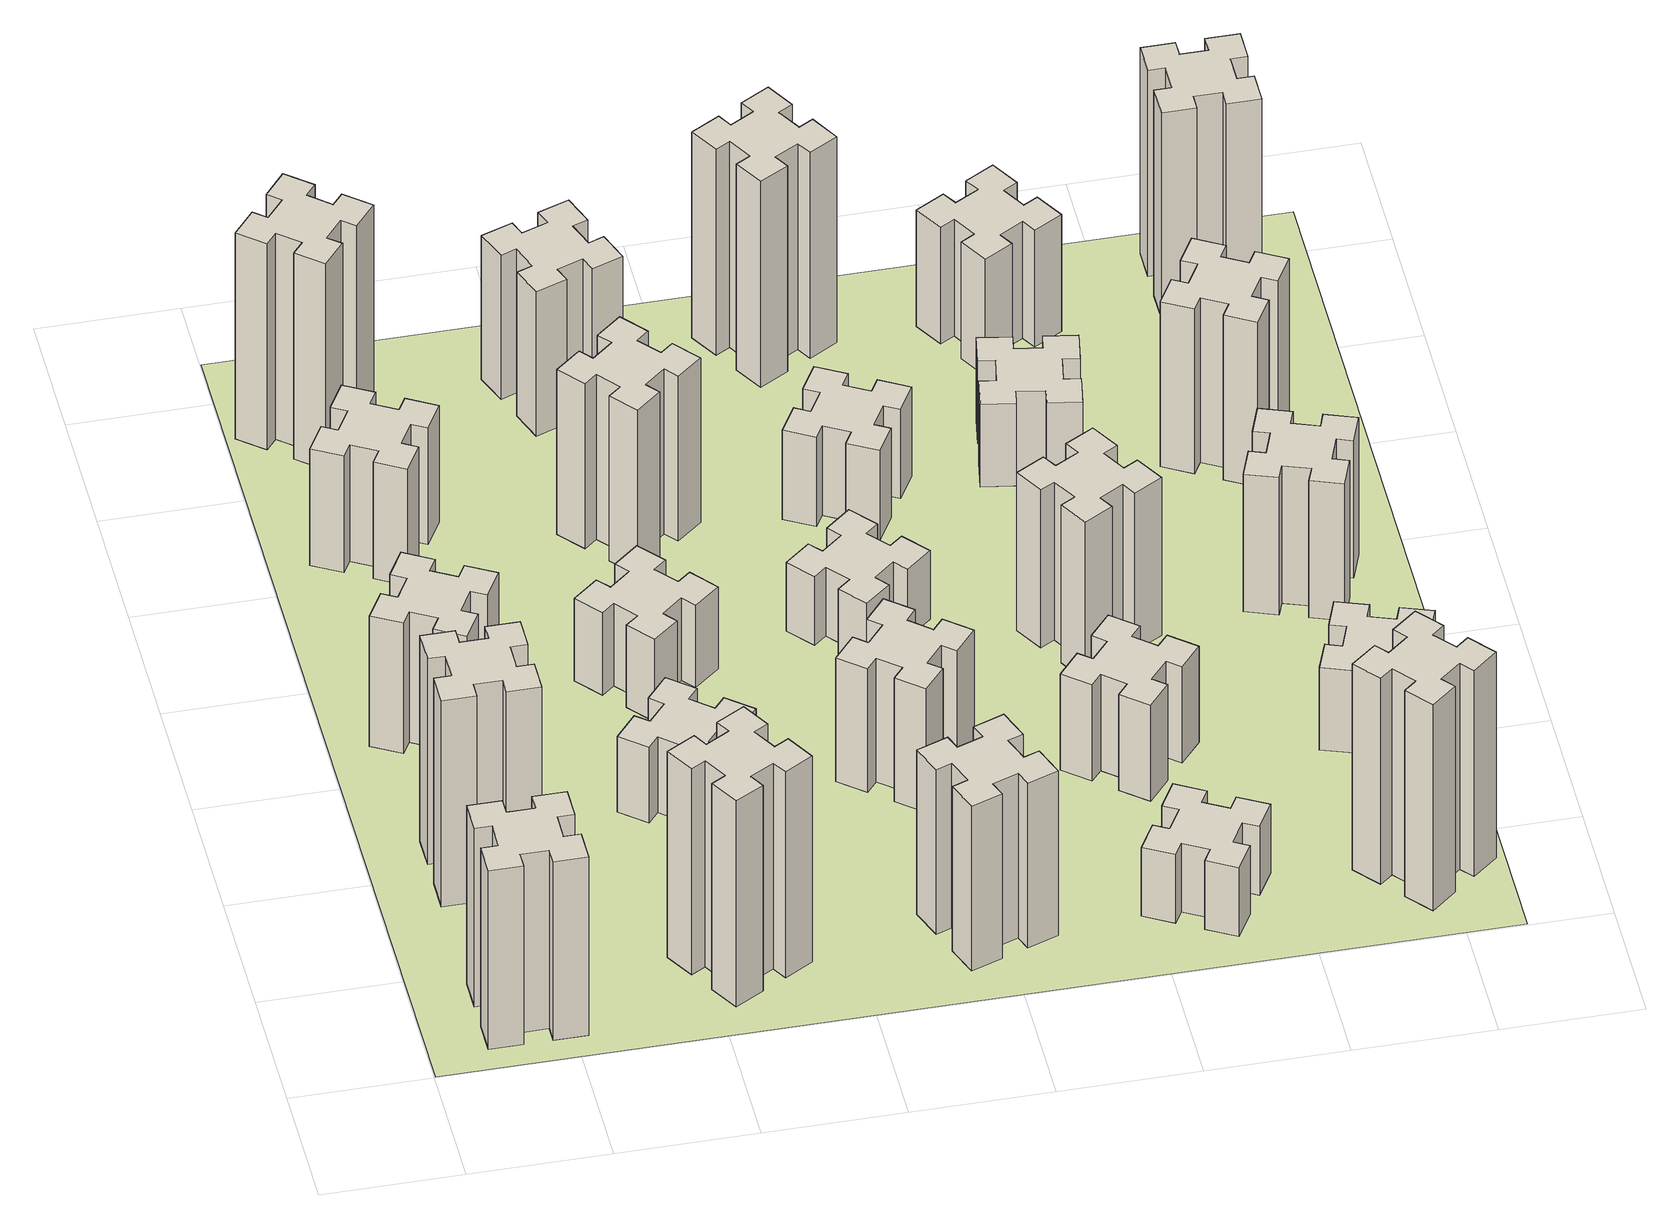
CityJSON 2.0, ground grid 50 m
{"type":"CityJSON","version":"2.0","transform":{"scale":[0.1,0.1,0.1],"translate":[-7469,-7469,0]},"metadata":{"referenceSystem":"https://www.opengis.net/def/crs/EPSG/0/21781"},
"CityObjects":{
"building1":{"type":"Building","attributes":{"class":"1000","function":"1000","usage":"1000","yearOfConstruction":2016,"roofType":"1000","measuredHeight":78,"storeysAboveGround":30,"storeysBelowGround":0},"geometry":[{"type":"Solid","lod":"1","boundaries":[[[[0,1,2,3,4,5,6,7,8,9,10,11,12,13,14,15,16,17,18,19]],[[17,16,20,21]],[[16,15,22,20]],[[15,14,23,22]],[[14,13,24,23]],[[13,12,25,24]],[[12,11,26,25]],[[11,10,27,26]],[[10,9,28,27]],[[9,8,29,28]],[[8,7,30,29]],[[7,6,31,30]],[[6,5,32,31]],[[5,4,33,32]],[[4,3,34,33]],[[3,2,35,34]],[[2,1,36,35]],[[1,0,37,36]],[[0,19,38,37]],[[19,18,39,38]],[[18,17,21,39]],[[24,25,26,27,28,29,30,31,32,33,34,35,36,37,38,39,21,20,22,23]]]]}]},
"building2":{"type":"Building","attributes":{"class":"1000","function":"1000","usage":"1000","yearOfConstruction":2016,"roofType":"1000","measuredHeight":90,"storeysAboveGround":30,"storeysBelowGround":0},"geometry":[{"type":"Solid","lod":"1","boundaries":[[[[40,41,42,43,44,45,46,47,48,49,50,51,52,53,54,55,56,57,58,59]],[[57,56,60,61]],[[56,55,62,60]],[[55,54,63,62]],[[54,53,64,63]],[[53,52,65,64]],[[52,51,66,65]],[[51,50,67,66]],[[50,49,68,67]],[[49,48,69,68]],[[48,47,70,69]],[[47,46,71,70]],[[46,45,72,71]],[[45,44,73,72]],[[44,43,74,73]],[[43,42,75,74]],[[42,41,76,75]],[[41,40,77,76]],[[40,59,78,77]],[[59,58,79,78]],[[58,57,61,79]],[[64,65,66,67,68,69,70,71,72,73,74,75,76,77,78,79,61,60,62,63]]]]}]},
"building3":{"type":"Building","attributes":{"class":"1000","function":"1000","usage":"1000","yearOfConstruction":2016,"roofType":"1000","measuredHeight":57,"storeysAboveGround":30,"storeysBelowGround":0},"geometry":[{"type":"Solid","lod":"1","boundaries":[[[[80,81,82,83,84,85,86,87,88,89,90,91,92,93,94,95,96,97,98,99]],[[97,96,100,101]],[[96,95,102,100]],[[95,94,103,102]],[[94,93,104,103]],[[93,92,105,104]],[[92,91,106,105]],[[91,90,107,106]],[[90,89,108,107]],[[89,88,109,108]],[[88,87,110,109]],[[87,86,111,110]],[[86,85,112,111]],[[85,84,113,112]],[[84,83,114,113]],[[83,82,115,114]],[[82,81,116,115]],[[81,80,117,116]],[[80,99,118,117]],[[99,98,119,118]],[[98,97,101,119]],[[104,105,106,107,108,109,110,111,112,113,114,115,116,117,118,119,101,100,102,103]]]]}]},
"building4":{"type":"Building","attributes":{"class":"1000","function":"1000","usage":"1000","yearOfConstruction":2016,"roofType":"1000","measuredHeight":51,"storeysAboveGround":30,"storeysBelowGround":0},"geometry":[{"type":"Solid","lod":"1","boundaries":[[[[120,121,122,123,124,125,126,127,128,129,130,131,132,133,134,135,136,137,138,139]],[[137,136,140,141]],[[136,135,142,140]],[[135,134,143,142]],[[134,133,144,143]],[[133,132,145,144]],[[132,131,146,145]],[[131,130,147,146]],[[130,129,148,147]],[[129,128,149,148]],[[128,127,150,149]],[[127,126,151,150]],[[126,125,152,151]],[[125,124,153,152]],[[124,123,154,153]],[[123,122,155,154]],[[122,121,156,155]],[[121,120,157,156]],[[120,139,158,157]],[[139,138,159,158]],[[138,137,141,159]],[[144,145,146,147,148,149,150,151,152,153,154,155,156,157,158,159,141,140,142,143]]]]}]},
"building5":{"type":"Building","attributes":{"class":"1000","function":"1000","usage":"1000","yearOfConstruction":2016,"roofType":"1000","measuredHeight":90,"storeysAboveGround":30,"storeysBelowGround":0},"geometry":[{"type":"Solid","lod":"1","boundaries":[[[[160,161,162,163,164,165,166,167,168,169,170,171,172,173,174,175,176,177,178,179]],[[177,176,180,181]],[[176,175,182,180]],[[175,174,183,182]],[[174,173,184,183]],[[173,172,185,184]],[[172,171,186,185]],[[171,170,187,186]],[[170,169,188,187]],[[169,168,189,188]],[[168,167,190,189]],[[167,166,191,190]],[[166,165,192,191]],[[165,164,193,192]],[[164,163,194,193]],[[163,162,195,194]],[[162,161,196,195]],[[161,160,197,196]],[[160,179,198,197]],[[179,178,199,198]],[[178,177,181,199]],[[184,185,186,187,188,189,190,191,192,193,194,195,196,197,198,199,181,180,182,183]]]]}]},
"building6":{"type":"Building","attributes":{"class":"1000","function":"1000","usage":"1000","yearOfConstruction":2016,"roofType":"1000","measuredHeight":90,"storeysAboveGround":30,"storeysBelowGround":0},"geometry":[{"type":"Solid","lod":"1","boundaries":[[[[200,201,202,203,204,205,206,207,208,209,210,211,212,213,214,215,216,217,218,219]],[[217,216,220,221]],[[216,215,222,220]],[[215,214,223,222]],[[214,213,224,223]],[[213,212,225,224]],[[212,211,226,225]],[[211,210,227,226]],[[210,209,228,227]],[[209,208,229,228]],[[208,207,230,229]],[[207,206,231,230]],[[206,205,232,231]],[[205,204,233,232]],[[204,203,234,233]],[[203,202,235,234]],[[202,201,236,235]],[[201,200,237,236]],[[200,219,238,237]],[[219,218,239,238]],[[218,217,221,239]],[[224,225,226,227,228,229,230,231,232,233,234,235,236,237,238,239,221,220,222,223]]]]}]},
"building7":{"type":"Building","attributes":{"class":"1000","function":"1000","usage":"1000","yearOfConstruction":2016,"roofType":"1000","measuredHeight":33,"storeysAboveGround":30,"storeysBelowGround":0},"geometry":[{"type":"Solid","lod":"1","boundaries":[[[[240,241,242,243,244,245,246,247,248,249,250,251,252,253,254,255,256,257,258,259]],[[257,256,260,261]],[[256,255,262,260]],[[255,254,263,262]],[[254,253,264,263]],[[253,252,265,264]],[[252,251,266,265]],[[251,250,267,266]],[[250,249,268,267]],[[249,248,269,268]],[[248,247,270,269]],[[247,246,271,270]],[[246,245,272,271]],[[245,244,273,272]],[[244,243,274,273]],[[243,242,275,274]],[[242,241,276,275]],[[241,240,277,276]],[[240,259,278,277]],[[259,258,279,278]],[[258,257,261,279]],[[264,265,266,267,268,269,270,271,272,273,274,275,276,277,278,279,261,260,262,263]]]]}]},
"building8":{"type":"Building","attributes":{"class":"1000","function":"1000","usage":"1000","yearOfConstruction":2016,"roofType":"1000","measuredHeight":36,"storeysAboveGround":30,"storeysBelowGround":0},"geometry":[{"type":"Solid","lod":"1","boundaries":[[[[280,281,282,283,284,285,286,287,288,289,290,291,292,293,294,295,296,297,298,299]],[[297,296,300,301]],[[296,295,302,300]],[[295,294,303,302]],[[294,293,304,303]],[[293,292,305,304]],[[292,291,306,305]],[[291,290,307,306]],[[290,289,308,307]],[[289,288,309,308]],[[288,287,310,309]],[[287,286,311,310]],[[286,285,312,311]],[[285,284,313,312]],[[284,283,314,313]],[[283,282,315,314]],[[282,281,316,315]],[[281,280,317,316]],[[280,299,318,317]],[[299,298,319,318]],[[298,297,301,319]],[[304,305,306,307,308,309,310,311,312,313,314,315,316,317,318,319,301,300,302,303]]]]}]},
"building9":{"type":"Building","attributes":{"class":"1000","function":"1000","usage":"1000","yearOfConstruction":2016,"roofType":"1000","measuredHeight":72,"storeysAboveGround":30,"storeysBelowGround":0},"geometry":[{"type":"Solid","lod":"1","boundaries":[[[[320,321,322,323,324,325,326,327,328,329,330,331,332,333,334,335,336,337,338,339]],[[337,336,340,341]],[[336,335,342,340]],[[335,334,343,342]],[[334,333,344,343]],[[333,332,345,344]],[[332,331,346,345]],[[331,330,347,346]],[[330,329,348,347]],[[329,328,349,348]],[[328,327,350,349]],[[327,326,351,350]],[[326,325,352,351]],[[325,324,353,352]],[[324,323,354,353]],[[323,322,355,354]],[[322,321,356,355]],[[321,320,357,356]],[[320,339,358,357]],[[339,338,359,358]],[[338,337,341,359]],[[344,345,346,347,348,349,350,351,352,353,354,355,356,357,358,359,341,340,342,343]]]]}]},
"building10":{"type":"Building","attributes":{"class":"1000","function":"1000","usage":"1000","yearOfConstruction":2016,"roofType":"1000","measuredHeight":72,"storeysAboveGround":30,"storeysBelowGround":0},"geometry":[{"type":"Solid","lod":"1","boundaries":[[[[360,361,362,363,364,365,366,367,368,369,370,371,372,373,374,375,376,377,378,379]],[[377,376,380,381]],[[376,375,382,380]],[[375,374,383,382]],[[374,373,384,383]],[[373,372,385,384]],[[372,371,386,385]],[[371,370,387,386]],[[370,369,388,387]],[[369,368,389,388]],[[368,367,390,389]],[[367,366,391,390]],[[366,365,392,391]],[[365,364,393,392]],[[364,363,394,393]],[[363,362,395,394]],[[362,361,396,395]],[[361,360,397,396]],[[360,379,398,397]],[[379,378,399,398]],[[378,377,381,399]],[[384,385,386,387,388,389,390,391,392,393,394,395,396,397,398,399,381,380,382,383]]]]}]},
"building11":{"type":"Building","attributes":{"class":"1000","function":"1000","usage":"1000","yearOfConstruction":2016,"roofType":"1000","measuredHeight":63,"storeysAboveGround":30,"storeysBelowGround":0},"geometry":[{"type":"Solid","lod":"1","boundaries":[[[[400,401,402,403,404,405,406,407,408,409,410,411,412,413,414,415,416,417,418,419]],[[417,416,420,421]],[[416,415,422,420]],[[415,414,423,422]],[[414,413,424,423]],[[413,412,425,424]],[[412,411,426,425]],[[411,410,427,426]],[[410,409,428,427]],[[409,408,429,428]],[[408,407,430,429]],[[407,406,431,430]],[[406,405,432,431]],[[405,404,433,432]],[[404,403,434,433]],[[403,402,435,434]],[[402,401,436,435]],[[401,400,437,436]],[[400,419,438,437]],[[419,418,439,438]],[[418,417,421,439]],[[424,425,426,427,428,429,430,431,432,433,434,435,436,437,438,439,421,420,422,423]]]]}]},
"building12":{"type":"Building","attributes":{"class":"1000","function":"1000","usage":"1000","yearOfConstruction":2016,"roofType":"1000","measuredHeight":54,"storeysAboveGround":30,"storeysBelowGround":0},"geometry":[{"type":"Solid","lod":"1","boundaries":[[[[440,441,442,443,444,445,446,447,448,449,450,451,452,453,454,455,456,457,458,459]],[[457,456,460,461]],[[456,455,462,460]],[[455,454,463,462]],[[454,453,464,463]],[[453,452,465,464]],[[452,451,466,465]],[[451,450,467,466]],[[450,449,468,467]],[[449,448,469,468]],[[448,447,470,469]],[[447,446,471,470]],[[446,445,472,471]],[[445,444,473,472]],[[444,443,474,473]],[[443,442,475,474]],[[442,441,476,475]],[[441,440,477,476]],[[440,459,478,477]],[[459,458,479,478]],[[458,457,461,479]],[[464,465,466,467,468,469,470,471,472,473,474,475,476,477,478,479,461,460,462,463]]]]}]},
"building13":{"type":"Building","attributes":{"class":"1000","function":"1000","usage":"1000","yearOfConstruction":2016,"roofType":"1000","measuredHeight":30,"storeysAboveGround":30,"storeysBelowGround":0},"geometry":[{"type":"Solid","lod":"1","boundaries":[[[[480,481,482,483,484,485,486,487,488,489,490,491,492,493,494,495,496,497,498,499]],[[497,496,500,501]],[[496,495,502,500]],[[495,494,503,502]],[[494,493,504,503]],[[493,492,505,504]],[[492,491,506,505]],[[491,490,507,506]],[[490,489,508,507]],[[489,488,509,508]],[[488,487,510,509]],[[487,486,511,510]],[[486,485,512,511]],[[485,484,513,512]],[[484,483,514,513]],[[483,482,515,514]],[[482,481,516,515]],[[481,480,517,516]],[[480,499,518,517]],[[499,498,519,518]],[[498,497,501,519]],[[504,505,506,507,508,509,510,511,512,513,514,515,516,517,518,519,501,500,502,503]]]]}]},
"building14":{"type":"Building","attributes":{"class":"1000","function":"1000","usage":"1000","yearOfConstruction":2016,"roofType":"1000","measuredHeight":39,"storeysAboveGround":30,"storeysBelowGround":0},"geometry":[{"type":"Solid","lod":"1","boundaries":[[[[520,521,522,523,524,525,526,527,528,529,530,531,532,533,534,535,536,537,538,539]],[[537,536,540,541]],[[536,535,542,540]],[[535,534,543,542]],[[534,533,544,543]],[[533,532,545,544]],[[532,531,546,545]],[[531,530,547,546]],[[530,529,548,547]],[[529,528,549,548]],[[528,527,550,549]],[[527,526,551,550]],[[526,525,552,551]],[[525,524,553,552]],[[524,523,554,553]],[[523,522,555,554]],[[522,521,556,555]],[[521,520,557,556]],[[520,539,558,557]],[[539,538,559,558]],[[538,537,541,559]],[[544,545,546,547,548,549,550,551,552,553,554,555,556,557,558,559,541,540,542,543]]]]}]},
"building15":{"type":"Building","attributes":{"class":"1000","function":"1000","usage":"1000","yearOfConstruction":2016,"roofType":"1000","measuredHeight":30,"storeysAboveGround":30,"storeysBelowGround":0},"geometry":[{"type":"Solid","lod":"1","boundaries":[[[[560,561,562,563,564,565,566,567,568,569,570,571,572,573,574,575,576,577,578,579]],[[577,576,580,581]],[[576,575,582,580]],[[575,574,583,582]],[[574,573,584,583]],[[573,572,585,584]],[[572,571,586,585]],[[571,570,587,586]],[[570,569,588,587]],[[569,568,589,588]],[[568,567,590,589]],[[567,566,591,590]],[[566,565,592,591]],[[565,564,593,592]],[[564,563,594,593]],[[563,562,595,594]],[[562,561,596,595]],[[561,560,597,596]],[[560,579,598,597]],[[579,578,599,598]],[[578,577,581,599]],[[584,585,586,587,588,589,590,591,592,593,594,595,596,597,598,599,581,580,582,583]]]]}]},
"building16":{"type":"Building","attributes":{"class":"1000","function":"1000","usage":"1000","yearOfConstruction":2016,"roofType":"1000","measuredHeight":90,"storeysAboveGround":30,"storeysBelowGround":0},"geometry":[{"type":"Solid","lod":"1","boundaries":[[[[600,601,602,603,604,605,606,607,608,609,610,611,612,613,614,615,616,617,618,619]],[[617,616,620,621]],[[616,615,622,620]],[[615,614,623,622]],[[614,613,624,623]],[[613,612,625,624]],[[612,611,626,625]],[[611,610,627,626]],[[610,609,628,627]],[[609,608,629,628]],[[608,607,630,629]],[[607,606,631,630]],[[606,605,632,631]],[[605,604,633,632]],[[604,603,634,633]],[[603,602,635,634]],[[602,601,636,635]],[[601,600,637,636]],[[600,619,638,637]],[[619,618,639,638]],[[618,617,621,639]],[[624,625,626,627,628,629,630,631,632,633,634,635,636,637,638,639,621,620,622,623]]]]}]},
"building17":{"type":"Building","attributes":{"class":"1000","function":"1000","usage":"1000","yearOfConstruction":2016,"roofType":"1000","measuredHeight":42,"storeysAboveGround":30,"storeysBelowGround":0},"geometry":[{"type":"Solid","lod":"1","boundaries":[[[[640,641,642,643,644,645,646,647,648,649,650,651,652,653,654,655,656,657,658,659]],[[657,656,660,661]],[[656,655,662,660]],[[655,654,663,662]],[[654,653,664,663]],[[653,652,665,664]],[[652,651,666,665]],[[651,650,667,666]],[[650,649,668,667]],[[649,648,669,668]],[[648,647,670,669]],[[647,646,671,670]],[[646,645,672,671]],[[645,644,673,672]],[[644,643,674,673]],[[643,642,675,674]],[[642,641,676,675]],[[641,640,677,676]],[[640,659,678,677]],[[659,658,679,678]],[[658,657,661,679]],[[664,665,666,667,668,669,670,671,672,673,674,675,676,677,678,679,661,660,662,663]]]]}]},
"building18":{"type":"Building","attributes":{"class":"1000","function":"1000","usage":"1000","yearOfConstruction":2016,"roofType":"1000","measuredHeight":69,"storeysAboveGround":30,"storeysBelowGround":0},"geometry":[{"type":"Solid","lod":"1","boundaries":[[[[680,681,682,683,684,685,686,687,688,689,690,691,692,693,694,695,696,697,698,699]],[[697,696,700,701]],[[696,695,702,700]],[[695,694,703,702]],[[694,693,704,703]],[[693,692,705,704]],[[692,691,706,705]],[[691,690,707,706]],[[690,689,708,707]],[[689,688,709,708]],[[688,687,710,709]],[[687,686,711,710]],[[686,685,712,711]],[[685,684,713,712]],[[684,683,714,713]],[[683,682,715,714]],[[682,681,716,715]],[[681,680,717,716]],[[680,699,718,717]],[[699,698,719,718]],[[698,697,701,719]],[[704,705,706,707,708,709,710,711,712,713,714,715,716,717,718,719,701,700,702,703]]]]}]},
"building19":{"type":"Building","attributes":{"class":"1000","function":"1000","usage":"1000","yearOfConstruction":2016,"roofType":"1000","measuredHeight":36,"storeysAboveGround":30,"storeysBelowGround":0},"geometry":[{"type":"Solid","lod":"1","boundaries":[[[[720,721,722,723,724,725,726,727,728,729,730,731,732,733,734,735,736,737,738,739]],[[737,736,740,741]],[[736,735,742,740]],[[735,734,743,742]],[[734,733,744,743]],[[733,732,745,744]],[[732,731,746,745]],[[731,730,747,746]],[[730,729,748,747]],[[729,728,749,748]],[[728,727,750,749]],[[727,726,751,750]],[[726,725,752,751]],[[725,724,753,752]],[[724,723,754,753]],[[723,722,755,754]],[[722,721,756,755]],[[721,720,757,756]],[[720,739,758,757]],[[739,738,759,758]],[[738,737,741,759]],[[744,745,746,747,748,749,750,751,752,753,754,755,756,757,758,759,741,740,742,743]]]]}]},
"building20":{"type":"Building","attributes":{"class":"1000","function":"1000","usage":"1000","yearOfConstruction":2016,"roofType":"1000","measuredHeight":90,"storeysAboveGround":30,"storeysBelowGround":0},"geometry":[{"type":"Solid","lod":"1","boundaries":[[[[760,761,762,763,764,765,766,767,768,769,770,771,772,773,774,775,776,777,778,779]],[[777,776,780,781]],[[776,775,782,780]],[[775,774,783,782]],[[774,773,784,783]],[[773,772,785,784]],[[772,771,786,785]],[[771,770,787,786]],[[770,769,788,787]],[[769,768,789,788]],[[768,767,790,789]],[[767,766,791,790]],[[766,765,792,791]],[[765,764,793,792]],[[764,763,794,793]],[[763,762,795,794]],[[762,761,796,795]],[[761,760,797,796]],[[760,779,798,797]],[[779,778,799,798]],[[778,777,781,799]],[[784,785,786,787,788,789,790,791,792,793,794,795,796,797,798,799,781,780,782,783]]]]}]},
"building21":{"type":"Building","attributes":{"class":"1000","function":"1000","usage":"1000","yearOfConstruction":2016,"roofType":"1000","measuredHeight":51,"storeysAboveGround":30,"storeysBelowGround":0},"geometry":[{"type":"Solid","lod":"1","boundaries":[[[[800,801,802,803,804,805,806,807,808,809,810,811,812,813,814,815,816,817,818,819]],[[817,816,820,821]],[[816,815,822,820]],[[815,814,823,822]],[[814,813,824,823]],[[813,812,825,824]],[[812,811,826,825]],[[811,810,827,826]],[[810,809,828,827]],[[809,808,829,828]],[[808,807,830,829]],[[807,806,831,830]],[[806,805,832,831]],[[805,804,833,832]],[[804,803,834,833]],[[803,802,835,834]],[[802,801,836,835]],[[801,800,837,836]],[[800,819,838,837]],[[819,818,839,838]],[[818,817,821,839]],[[824,825,826,827,828,829,830,831,832,833,834,835,836,837,838,839,821,820,822,823]]]]}]},
"building22":{"type":"Building","attributes":{"class":"1000","function":"1000","usage":"1000","yearOfConstruction":2016,"roofType":"1000","measuredHeight":36,"storeysAboveGround":30,"storeysBelowGround":0},"geometry":[{"type":"Solid","lod":"1","boundaries":[[[[840,841,842,843,844,845,846,847,848,849,850,851,852,853,854,855,856,857,858,859]],[[857,856,860,861]],[[856,855,862,860]],[[855,854,863,862]],[[854,853,864,863]],[[853,852,865,864]],[[852,851,866,865]],[[851,850,867,866]],[[850,849,868,867]],[[849,848,869,868]],[[848,847,870,869]],[[847,846,871,870]],[[846,845,872,871]],[[845,844,873,872]],[[844,843,874,873]],[[843,842,875,874]],[[842,841,876,875]],[[841,840,877,876]],[[840,859,878,877]],[[859,858,879,878]],[[858,857,861,879]],[[864,865,866,867,868,869,870,871,872,873,874,875,876,877,878,879,861,860,862,863]]]]}]},
"building23":{"type":"Building","attributes":{"class":"1000","function":"1000","usage":"1000","yearOfConstruction":2016,"roofType":"1000","measuredHeight":60,"storeysAboveGround":30,"storeysBelowGround":0},"geometry":[{"type":"Solid","lod":"1","boundaries":[[[[880,881,882,883,884,885,886,887,888,889,890,891,892,893,894,895,896,897,898,899]],[[897,896,900,901]],[[896,895,902,900]],[[895,894,903,902]],[[894,893,904,903]],[[893,892,905,904]],[[892,891,906,905]],[[891,890,907,906]],[[890,889,908,907]],[[889,888,909,908]],[[888,887,910,909]],[[887,886,911,910]],[[886,885,912,911]],[[885,884,913,912]],[[884,883,914,913]],[[883,882,915,914]],[[882,881,916,915]],[[881,880,917,916]],[[880,899,918,917]],[[899,898,919,918]],[[898,897,901,919]],[[904,905,906,907,908,909,910,911,912,913,914,915,916,917,918,919,901,900,902,903]]]]}]},
"building24":{"type":"Building","attributes":{"class":"1000","function":"1000","usage":"1000","yearOfConstruction":2016,"roofType":"1000","measuredHeight":72,"storeysAboveGround":30,"storeysBelowGround":0},"geometry":[{"type":"Solid","lod":"1","boundaries":[[[[920,921,922,923,924,925,926,927,928,929,930,931,932,933,934,935,936,937,938,939]],[[937,936,940,941]],[[936,935,942,940]],[[935,934,943,942]],[[934,933,944,943]],[[933,932,945,944]],[[932,931,946,945]],[[931,930,947,946]],[[930,929,948,947]],[[929,928,949,948]],[[928,927,950,949]],[[927,926,951,950]],[[926,925,952,951]],[[925,924,953,952]],[[924,923,954,953]],[[923,922,955,954]],[[922,921,956,955]],[[921,920,957,956]],[[920,939,958,957]],[[939,938,959,958]],[[938,937,941,959]],[[944,945,946,947,948,949,950,951,952,953,954,955,956,957,958,959,941,940,942,943]]]]}]},
"building25":{"type":"Building","attributes":{"class":"1000","function":"1000","usage":"1000","yearOfConstruction":2016,"roofType":"1000","measuredHeight":90,"storeysAboveGround":30,"storeysBelowGround":0},"geometry":[{"type":"Solid","lod":"1","boundaries":[[[[960,961,962,963,964,965,966,967,968,969,970,971,972,973,974,975,976,977,978,979]],[[977,976,980,981]],[[976,975,982,980]],[[975,974,983,982]],[[974,973,984,983]],[[973,972,985,984]],[[972,971,986,985]],[[971,970,987,986]],[[970,969,988,987]],[[969,968,989,988]],[[968,967,990,989]],[[967,966,991,990]],[[966,965,992,991]],[[965,964,993,992]],[[964,963,994,993]],[[963,962,995,994]],[[962,961,996,995]],[[961,960,997,996]],[[960,979,998,997]],[[979,978,999,998]],[[978,977,981,999]],[[984,985,986,987,988,989,990,991,992,993,994,995,996,997,998,999,981,980,982,983]]]]}]},
"landuse1":{"type":"LandUse","attributes":{"name":"plot1","function":"1010"},"geometry":[{"type":"MultiSurface","lod":"1","boundaries":[[[1000,1001,1002,1003]]]}]}
},
"vertices":[
[265,325,0],[265,225,0],[205,225,0],[205,105,0],[325,105,0],[325,165,0],[425,165,0],[425,105,0],[545,105,0],[545,225,0],[485,225,0],[485,325,0],[545,325,0],[545,445,0],[425,445,0],[425,385,0],[325,385,0],[325,445,0],[205,445,0],[205,325,0],[325,385,780],[325,445,780],[425,385,780],[425,445,780],[545,445,780],[545,325,780],[485,325,780],[485,225,780],[545,225,780],[545,105,780],[425,105,780],[425,165,780],[325,165,780],[325,105,780],[205,105,780],[205,225,780],[265,225,780],[265,325,780],[205,325,780],[205,445,780],
[265,1065,0],[265,965,0],[205,965,0],[205,845,0],[325,845,0],[325,905,0],[425,905,0],[425,845,0],[545,845,0],[545,965,0],[485,965,0],[485,1065,0],[545,1065,0],[545,1185,0],[425,1185,0],[425,1125,0],[325,1125,0],[325,1185,0],[205,1185,0],[205,1065,0],[325,1125,900],[325,1185,900],[425,1125,900],[425,1185,900],[545,1185,900],[545,1065,900],[485,1065,900],[485,965,900],[545,965,900],[545,845,900],[425,845,900],[425,905,900],[325,905,900],[325,845,900],[205,845,900],[205,965,900],[265,965,900],[265,1065,900],[205,1065,900],[205,1185,900],
[474,1826,0],[387,1876,0],[417,1928,0],[313,1988,0],[253,1884,0],[305,1854,0],[255,1767,0],[203,1797,0],[143,1693,0],[247,1633,0],[277,1685,0],[364,1635,0],[334,1583,0],[438,1523,0],[498,1627,0],[446,1657,0],[496,1744,0],[548,1714,0],[608,1818,0],[504,1878,0],[496,1744,570],[548,1714,570],[446,1657,570],[498,1627,570],[438,1523,570],[334,1583,570],[364,1635,570],[277,1685,570],[247,1633,570],[143,1693,570],[203,1797,570],[255,1767,570],[305,1854,570],[253,1884,570],[313,1988,570],[417,1928,570],[387,1876,570],[474,1826,570],[504,1878,570],[608,1818,570],
[446,2597,0],[496,2684,0],[548,2654,0],[608,2758,0],[504,2818,0],[474,2766,0],[387,2816,0],[417,2868,0],[313,2928,0],[253,2824,0],[305,2794,0],[255,2707,0],[203,2737,0],[143,2633,0],[247,2573,0],[277,2625,0],[364,2575,0],[334,2523,0],[438,2463,0],[498,2567,0],[364,2575,510],[334,2523,510],[277,2625,510],[247,2573,510],[143,2633,510],[203,2737,510],[255,2707,510],[305,2794,510],[253,2824,510],[313,2928,510],[417,2868,510],[387,2816,510],[474,2766,510],[504,2818,510],[608,2758,510],[548,2654,510],[496,2684,510],[446,2597,510],[498,2567,510],[438,2463,510],
[1127,255,0],[1214,305,0],[1244,253,0],[1348,313,0],[1288,417,0],[1236,387,0],[1186,474,0],[1238,504,0],[1178,608,0],[1074,548,0],[1104,496,0],[1017,446,0],[987,498,0],[883,438,0],[943,334,0],[995,364,0],[1045,277,0],[993,247,0],[1053,143,0],[1157,203,0],[1045,277,900],[993,247,900],[995,364,900],[943,334,900],[883,438,900],[987,498,900],[1017,446,900],[1104,496,900],[1074,548,900],[1178,608,900],[1238,504,900],[1186,474,900],[1236,387,900],[1288,417,900],[1348,313,900],[1244,253,900],[1214,305,900],[1127,255,900],[1157,203,900],[1053,143,900],
[384,3387,0],[308,3452,0],[346,3498,0],[254,3575,0],[177,3483,0],[223,3444,0],[159,3368,0],[113,3406,0],[36,3314,0],[128,3237,0],[166,3283,0],[243,3219,0],[204,3173,0],[296,3096,0],[373,3188,0],[327,3226,0],[392,3303,0],[438,3264,0],[515,3356,0],[423,3433,0],[392,3303,900],[438,3264,900],[327,3226,900],[373,3188,900],[296,3096,900],[204,3173,900],[243,3219,900],[166,3283,900],[128,3237,900],[36,3314,900],[113,3406,900],[159,3368,900],[223,3444,900],[177,3483,900],[254,3575,900],[346,3498,900],[308,3452,900],[384,3387,900],[423,3433,900],[515,3356,900],
[1224,1267,0],[1148,1332,0],[1186,1378,0],[1094,1455,0],[1017,1363,0],[1063,1324,0],[999,1248,0],[953,1286,0],[876,1194,0],[968,1117,0],[1006,1163,0],[1083,1099,0],[1044,1053,0],[1136,976,0],[1213,1068,0],[1167,1106,0],[1232,1183,0],[1278,1144,0],[1355,1236,0],[1263,1313,0],[1232,1183,330],[1278,1144,330],[1167,1106,330],[1213,1068,330],[1136,976,330],[1044,1053,330],[1083,1099,330],[1006,1163,330],[968,1117,330],[876,1194,330],[953,1286,330],[999,1248,330],[1063,1324,330],[1017,1363,330],[1094,1455,330],[1186,1378,330],[1148,1332,330],[1224,1267,330],[1263,1313,330],[1355,1236,330],
[1083,1972,0],[1006,1907,0],[968,1953,0],[876,1876,0],[953,1784,0],[999,1823,0],[1063,1746,0],[1017,1708,0],[1094,1616,0],[1186,1693,0],[1148,1739,0],[1224,1803,0],[1263,1757,0],[1355,1834,0],[1278,1926,0],[1232,1888,0],[1167,1964,0],[1213,2003,0],[1136,2095,0],[1044,2018,0],[1167,1964,360],[1213,2003,360],[1232,1888,360],[1278,1926,360],[1355,1834,360],[1263,1757,360],[1224,1803,360],[1148,1739,360],[1186,1693,360],[1094,1616,360],[1017,1708,360],[1063,1746,360],[999,1823,360],[953,1784,360],[876,1876,360],[968,1953,360],[1006,1907,360],[1083,1972,360],[1044,2018,360],[1136,2095,360],
[1099,2563,0],[1163,2486,0],[1117,2448,0],[1194,2356,0],[1286,2433,0],[1248,2479,0],[1324,2543,0],[1363,2497,0],[1455,2574,0],[1378,2666,0],[1332,2628,0],[1267,2704,0],[1313,2743,0],[1236,2835,0],[1144,2758,0],[1183,2712,0],[1106,2647,0],[1068,2693,0],[976,2616,0],[1053,2524,0],[1106,2647,720],[1068,2693,720],[1183,2712,720],[1144,2758,720],[1236,2835,720],[1313,2743,720],[1267,2704,720],[1332,2628,720],[1378,2666,720],[1455,2574,720],[1363,2497,720],[1324,2543,720],[1248,2479,720],[1286,2433,720],[1194,2356,720],[1117,2448,720],[1163,2486,720],[1099,2563,720],[1053,2524,720],[976,2616,720],
[1965,496,0],[1871,462,0],[1850,518,0],[1737,477,0],[1779,364,0],[1835,385,0],[1869,291,0],[1813,270,0],[1854,157,0],[1967,199,0],[1946,255,0],[2040,289,0],[2060,233,0],[2173,274,0],[2132,387,0],[2076,366,0],[2042,460,0],[2098,480,0],[2057,593,0],[1944,552,0],[2042,460,720],[2098,480,720],[2076,366,720],[2132,387,720],[2173,274,720],[2060,233,720],[2040,289,720],[1946,255,720],[1967,199,720],[1854,157,720],[1813,270,720],[1869,291,720],[1835,385,720],[1779,364,720],[1737,477,720],[1850,518,720],[1871,462,720],[1965,496,720],[1944,552,720],[2057,593,720],
[1125,3456,0],[1031,3422,0],[1010,3478,0],[897,3437,0],[939,3324,0],[995,3345,0],[1029,3251,0],[973,3230,0],[1014,3117,0],[1127,3159,0],[1106,3215,0],[1200,3249,0],[1220,3193,0],[1333,3234,0],[1292,3347,0],[1236,3326,0],[1202,3420,0],[1258,3440,0],[1217,3553,0],[1104,3512,0],[1202,3420,630],[1258,3440,630],[1236,3326,630],[1292,3347,630],[1333,3234,630],[1220,3193,630],[1200,3249,630],[1106,3215,630],[1127,3159,630],[1014,3117,630],[973,3230,630],[1029,3251,630],[995,3345,630],[939,3324,630],[897,3437,630],[1010,3478,630],[1031,3422,630],[1125,3456,630],[1104,3512,630],[1217,3553,630],
[1746,1163,0],[1823,1099,0],[1784,1053,0],[1876,976,0],[1953,1068,0],[1907,1106,0],[1972,1183,0],[2018,1144,0],[2095,1236,0],[2003,1313,0],[1964,1267,0],[1888,1332,0],[1926,1378,0],[1834,1455,0],[1757,1363,0],[1803,1324,0],[1739,1248,0],[1693,1286,0],[1616,1194,0],[1708,1117,0],[1739,1248,540],[1693,1286,540],[1803,1324,540],[1757,1363,540],[1834,1455,540],[1926,1378,540],[1888,1332,540],[1964,1267,540],[2003,1313,540],[2095,1236,540],[2018,1144,540],[1972,1183,540],[1907,1106,540],[1953,1068,540],[1876,976,540],[1784,1053,540],[1823,1099,540],[1746,1163,540],[1708,1117,540],[1616,1194,540],
[1972,1988,0],[1907,2064,0],[1953,2103,0],[1876,2195,0],[1784,2118,0],[1823,2072,0],[1746,2007,0],[1708,2053,0],[1616,1976,0],[1693,1884,0],[1739,1923,0],[1803,1846,0],[1757,1808,0],[1834,1716,0],[1926,1793,0],[1888,1839,0],[1964,1903,0],[2003,1857,0],[2095,1934,0],[2018,2026,0],[1964,1903,300],[2003,1857,300],[1888,1839,300],[1926,1793,300],[1834,1716,300],[1757,1808,300],[1803,1846,300],[1739,1923,300],[1693,1884,300],[1616,1976,300],[1708,2053,300],[1746,2007,300],[1823,2072,300],[1784,2118,300],[1876,2195,300],[1953,2103,300],[1907,2064,300],[1972,1988,300],[2018,2026,300],[2095,1934,300],
[2026,2497,0],[2076,2584,0],[2128,2554,0],[2188,2658,0],[2084,2718,0],[2054,2666,0],[1967,2716,0],[1997,2768,0],[1893,2828,0],[1833,2724,0],[1885,2694,0],[1835,2607,0],[1783,2637,0],[1723,2533,0],[1827,2473,0],[1857,2525,0],[1944,2475,0],[1914,2423,0],[2018,2363,0],[2078,2467,0],[1944,2475,390],[1914,2423,390],[1857,2525,390],[1827,2473,390],[1723,2533,390],[1783,2637,390],[1835,2607,390],[1885,2694,390],[1833,2724,390],[1893,2828,390],[1997,2768,390],[1967,2716,390],[2054,2666,390],[2084,2718,390],[2188,2658,390],[2128,2554,390],[2076,2584,390],[2026,2497,390],[2078,2467,390],[2018,2363,390],
[2794,446,0],[2707,496,0],[2737,548,0],[2633,608,0],[2573,504,0],[2625,474,0],[2575,387,0],[2523,417,0],[2463,313,0],[2567,253,0],[2597,305,0],[2684,255,0],[2654,203,0],[2758,143,0],[2818,247,0],[2766,277,0],[2816,364,0],[2868,334,0],[2928,438,0],[2824,498,0],[2816,364,300],[2868,334,300],[2766,277,300],[2818,247,300],[2758,143,300],[2654,203,300],[2684,255,300],[2597,305,300],[2567,253,300],[2463,313,300],[2523,417,300],[2575,387,300],[2625,474,300],[2573,504,300],[2633,608,300],[2737,548,300],[2707,496,300],[2794,446,300],[2824,498,300],[2928,438,300],
[1844,3556,0],[1757,3506,0],[1727,3558,0],[1623,3498,0],[1683,3394,0],[1735,3424,0],[1785,3337,0],[1733,3307,0],[1793,3203,0],[1897,3263,0],[1867,3315,0],[1954,3365,0],[1984,3313,0],[2088,3373,0],[2028,3477,0],[1976,3447,0],[1926,3534,0],[1978,3564,0],[1918,3668,0],[1814,3608,0],[1926,3534,900],[1978,3564,900],[1976,3447,900],[2028,3477,900],[2088,3373,900],[1984,3313,900],[1954,3365,900],[1867,3315,900],[1897,3263,900],[1793,3203,900],[1733,3307,900],[1785,3337,900],[1735,3424,900],[1683,3394,900],[1623,3498,900],[1727,3558,900],[1757,3506,900],[1844,3556,900],[1814,3608,900],[1918,3668,900],
[2647,1006,0],[2712,1083,0],[2758,1044,0],[2835,1136,0],[2743,1213,0],[2704,1167,0],[2628,1232,0],[2666,1278,0],[2574,1355,0],[2497,1263,0],[2543,1224,0],[2479,1148,0],[2433,1186,0],[2356,1094,0],[2448,1017,0],[2486,1063,0],[2563,999,0],[2524,953,0],[2616,876,0],[2693,968,0],[2563,999,420],[2524,953,420],[2486,1063,420],[2448,1017,420],[2356,1094,420],[2433,1186,420],[2479,1148,420],[2543,1224,420],[2497,1263,420],[2574,1355,420],[2666,1278,420],[2628,1232,420],[2704,1167,420],[2743,1213,420],[2835,1136,420],[2758,1044,420],[2712,1083,420],[2647,1006,420],[2693,968,420],[2616,876,420],
[2475,1744,0],[2525,1657,0],[2473,1627,0],[2533,1523,0],[2637,1583,0],[2607,1635,0],[2694,1685,0],[2724,1633,0],[2828,1693,0],[2768,1797,0],[2716,1767,0],[2666,1854,0],[2718,1884,0],[2658,1988,0],[2554,1928,0],[2584,1876,0],[2497,1826,0],[2467,1878,0],[2363,1818,0],[2423,1714,0],[2497,1826,690],[2467,1878,690],[2584,1876,690],[2554,1928,690],[2658,1988,690],[2718,1884,690],[2666,1854,690],[2716,1767,690],[2768,1797,690],[2828,1693,690],[2724,1633,690],[2694,1685,690],[2607,1635,690],[2637,1583,690],[2533,1523,690],[2473,1627,690],[2525,1657,690],[2475,1744,690],[2423,1714,690],[2363,1818,690],
[2664,2795,0],[2565,2812,0],[2576,2871,0],[2457,2892,0],[2437,2774,0],[2496,2764,0],[2478,2665,0],[2419,2676,0],[2398,2557,0],[2517,2537,0],[2527,2596,0],[2625,2578,0],[2615,2519,0],[2733,2498,0],[2754,2617,0],[2695,2627,0],[2712,2725,0],[2771,2715,0],[2792,2833,0],[2674,2854,0],[2712,2725,360],[2771,2715,360],[2695,2627,360],[2754,2617,360],[2733,2498,360],[2615,2519,360],[2625,2578,360],[2527,2596,360],[2517,2537,360],[2398,2557,360],[2419,2676,360],[2478,2665,360],[2496,2764,360],[2437,2774,360],[2457,2892,360],[2576,2871,360],[2565,2812,360],[2664,2795,360],[2674,2854,360],[2792,2833,360],
[3468,259,0],[3544,323,0],[3583,277,0],[3675,354,0],[3598,446,0],[3552,408,0],[3487,484,0],[3533,523,0],[3456,615,0],[3364,538,0],[3403,492,0],[3326,427,0],[3288,473,0],[3196,396,0],[3273,304,0],[3319,343,0],[3383,266,0],[3337,228,0],[3414,136,0],[3506,213,0],[3383,266,900],[3337,228,900],[3319,343,900],[3273,304,900],[3196,396,900],[3288,473,900],[3326,427,900],[3403,492,900],[3364,538,900],[3456,615,900],[3533,523,900],[3487,484,900],[3552,408,900],[3598,446,900],[3675,354,900],[3583,277,900],[3544,323,900],[3468,259,900],[3506,213,900],[3414,136,900],
[2716,3347,0],[2666,3434,0],[2718,3464,0],[2658,3568,0],[2554,3508,0],[2584,3456,0],[2497,3406,0],[2467,3458,0],[2363,3398,0],[2423,3294,0],[2475,3324,0],[2525,3237,0],[2473,3207,0],[2533,3103,0],[2637,3163,0],[2607,3215,0],[2694,3265,0],[2724,3213,0],[2828,3273,0],[2768,3377,0],[2694,3265,510],[2724,3213,510],[2607,3215,510],[2637,3163,510],[2533,3103,510],[2473,3207,510],[2525,3237,510],[2475,3324,510],[2423,3294,510],[2363,3398,510],[2467,3458,510],[2497,3406,510],[2584,3456,510],[2554,3508,510],[2658,3568,510],[2718,3464,510],[2666,3434,510],[2716,3347,510],[2768,3377,510],[2828,3273,510],
[3351,1029,0],[3445,995,0],[3424,939,0],[3537,897,0],[3578,1010,0],[3522,1031,0],[3556,1125,0],[3612,1104,0],[3653,1217,0],[3540,1258,0],[3520,1202,0],[3426,1236,0],[3447,1292,0],[3334,1333,0],[3293,1220,0],[3349,1200,0],[3315,1106,0],[3259,1127,0],[3217,1014,0],[3330,973,0],[3315,1106,360],[3259,1127,360],[3349,1200,360],[3293,1220,360],[3334,1333,360],[3447,1292,360],[3426,1236,360],[3520,1202,360],[3540,1258,360],[3653,1217,360],[3612,1104,360],[3556,1125,360],[3522,1031,360],[3578,1010,360],[3537,897,360],[3424,939,360],[3445,995,360],[3351,1029,360],[3330,973,360],[3217,1014,360],
[3422,1771,0],[3456,1865,0],[3512,1844,0],[3553,1957,0],[3440,1998,0],[3420,1942,0],[3326,1976,0],[3347,2032,0],[3234,2073,0],[3193,1960,0],[3249,1940,0],[3215,1846,0],[3159,1867,0],[3117,1754,0],[3230,1713,0],[3251,1769,0],[3345,1735,0],[3324,1679,0],[3437,1637,0],[3478,1750,0],[3345,1735,600],[3324,1679,600],[3251,1769,600],[3230,1713,600],[3117,1754,600],[3159,1867,600],[3215,1846,600],[3249,1940,600],[3193,1960,600],[3234,2073,600],[3347,2032,600],[3326,1976,600],[3420,1942,600],[3440,1998,600],[3553,1957,600],[3512,1844,600],[3456,1865,600],[3422,1771,600],[3478,1750,600],[3437,1637,600],
[3165,2694,0],[3115,2607,0],[3063,2637,0],[3003,2533,0],[3107,2473,0],[3137,2525,0],[3224,2475,0],[3194,2423,0],[3298,2363,0],[3358,2467,0],[3306,2497,0],[3356,2584,0],[3408,2554,0],[3468,2658,0],[3364,2718,0],[3334,2666,0],[3247,2716,0],[3277,2768,0],[3173,2828,0],[3113,2724,0],[3247,2716,720],[3277,2768,720],[3334,2666,720],[3364,2718,720],[3468,2658,720],[3408,2554,720],[3356,2584,720],[3306,2497,720],[3358,2467,720],[3298,2363,720],[3194,2423,720],[3224,2475,720],[3137,2525,720],[3107,2473,720],[3003,2533,720],[3063,2637,720],[3115,2607,720],[3165,2694,720],[3113,2724,720],[3173,2828,720],
[3285,3325,0],[3385,3325,0],[3385,3265,0],[3505,3265,0],[3505,3385,0],[3445,3385,0],[3445,3485,0],[3505,3485,0],[3505,3605,0],[3385,3605,0],[3385,3545,0],[3285,3545,0],[3285,3605,0],[3165,3605,0],[3165,3485,0],[3225,3485,0],[3225,3385,0],[3165,3385,0],[3165,3265,0],[3285,3265,0],[3225,3385,900],[3165,3385,900],[3225,3485,900],[3165,3485,900],[3165,3605,900],[3285,3605,900],[3285,3545,900],[3385,3545,900],[3385,3605,900],[3505,3605,900],[3505,3485,900],[3445,3485,900],[3445,3385,900],[3505,3385,900],[3505,3265,900],[3385,3265,900],[3385,3325,900],[3285,3325,900],[3285,3265,900],[3165,3265,900],
[5,3705,0],[3705,3705,0],[3705,5,0],[5,5,0]
]}
